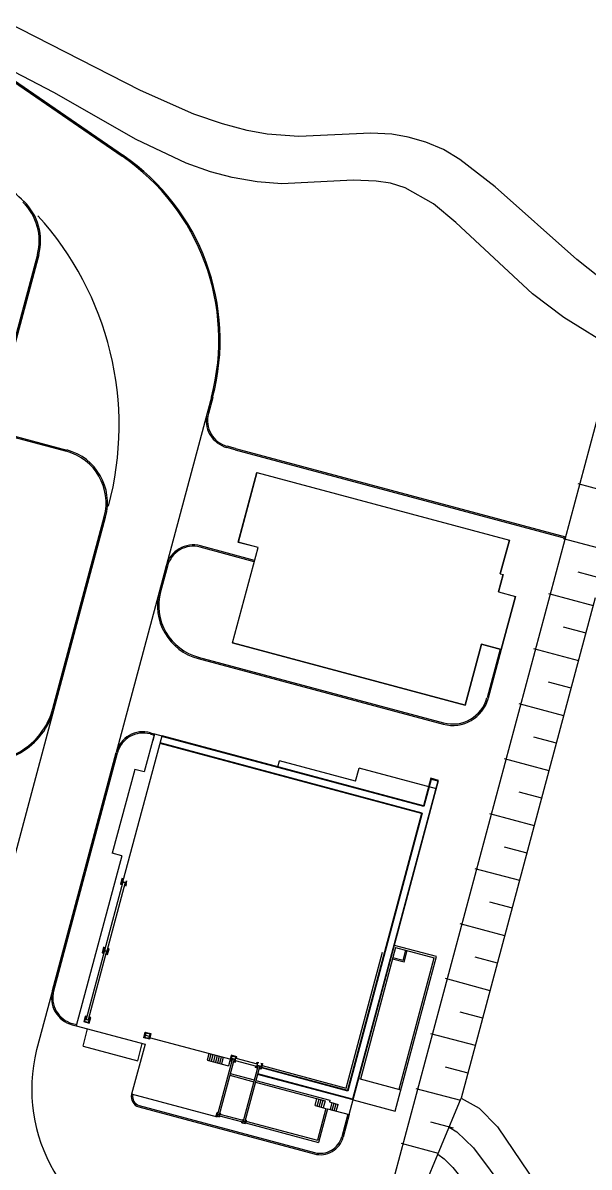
# Model space of a CAD drawing. Header units: millimetres. Extents: x 0 to 42050, y 0 to 29700.
# Drawn here: x 37550 to 38077, y 26327 to 27392 of the extents above; entities that cross this region are included whole.
import ezdxf

# ---------------------------------------------------------------- set-up
doc = ezdxf.new("R2010")
doc.units = ezdxf.units.MM
doc.header["$LTSCALE"] = 50
doc.layers.add('CHAVE', color=8, linetype='Continuous', transparency=0.4)

# ---------------------------------------------------------------- blocks, each defined once
blk = doc.blocks.new('A$C348914f2')
at = {"layer": 'CHAVE'}
for p, q in [((-4034.1, -1843.3), (-3906.4, -1931)), ((-4034.8, -1844.3), (-3907.5, -1931.8)), ((-3986.5, -2023.4), (-4014.1, -2126.4)), ((-3985.3, -2023.7), (-4012.9, -2126.7)), ((-4396.3, -2088.3), (-3959, -2205.5)), ((-4396.6, -2089.5), (-3959.3, -2206.7)), ((-3448, -2111.9), (-3679.2, -2975)), ((-3824.4, -2156.2), (-3828.4, -2171.2)), ((-3823.2, -2156.5), (-3827.2, -2171.6)), ((-3828.4, -2171.2), (-3913.1, -2487.1)), ((-3802.2, -2205.3), (-3810, -2203.2)), ((-3801.9, -2204.1), (-3809.7, -2202)), ((-3802.2, -2205.3), (-3495, -2287.6)), ((-3801.9, -2204.1), (-3494.7, -2286.4)), ((-3782.1, -2226.5), (-3799.5, -2291.5)), ((-3782.1, -2226.5), (-3546.9, -2289.6)), ((-3483.1, -2236.6), (-3441.5, -2247.8)), ((-3972, -2446.3), (-3924.2, -2267.6)), ((-3970.8, -2446.6), (-3923, -2267.9)), ((-3781, -2296.2), (-3799.5, -2291.5)), ((-3555.3, -2320.7), (-3546.9, -2289.6)), ((-3496.8, -2287.8), (-3441.1, -2302.8)), ((-3784.6, -2309.5), (-3834.8, -2296)), ((-3784.2, -2308.3), (-3834.5, -2294.8)), ((-3804.8, -2385), (-3781, -2296.2)), ((-3866.5, -2313.2), (-3872.9, -2337.2)), ((-3865.3, -2313.6), (-3871.7, -2337.6)), ((-3557.1, -2337.6), (-3552.8, -2321.4)), ((-3555.3, -2320.7), (-3552.8, -2321.4)), ((-3483.1, -2319), (-3440.7, -2330.3)), ((-3467, -2343.1), (-3591.9, -2809.1)), ((-3557.1, -2337.6), (-3541.1, -2341.9)), ((-3554.4, -2391.3), (-3541.1, -2341.9)), ((-3510.5, -2339.1), (-3468.9, -2350.2)), ((-3496.9, -2370.2), (-3475.8, -2375.8)), ((-3804.8, -2385), (-3588.1, -2443.1)), ((-3588.1, -2443.1), (-3572.8, -2386.3)), ((-3572.8, -2386.3), (-3554.4, -2391.3)), ((-3555.6, -2391), (-3567.7, -2436.2)), ((-3554.4, -2391.3), (-3566.5, -2436.5)), ((-3524.3, -2390.3), (-3482.6, -2401.4)), ((-3524.3, -2390.3), (-3482.6, -2401.4)), ((-3836.9, -2399.6), (-3608.6, -2460.8)), ((-3836.6, -2398.5), (-3608.3, -2459.6)), ((-3510.6, -2421.4), (-3489.5, -2427.1)), ((-4065.7, -2800.6), (-3970.8, -2446.6)), ((-3538, -2441.5), (-3496.4, -2452.7)), ((-3906.8, -2607.6), (-3870.3, -2471.6)), ((-3877.3, -2469.8), (-3886.9, -2505.4)), ((-3881.5, -2470), (-3877.7, -2471)), ((-3881.1, -2468.8), (-3877.3, -2469.8)), ((-3877.3, -2469.8), (-3879.1, -2476.4)), ((-3877.3, -2469.8), (-3762.5, -2500.5)), ((-3626.4, -2537.6), (-3870.5, -2472.2)), ((-3626.8, -2536.9), (-3870.3, -2471.6)), ((-3524.3, -2472.6), (-3503.2, -2478.3)), ((-3628.8, -2544.1), (-3872.3, -2478.8)), ((-3628, -2543.7), (-3872.1, -2478.3)), ((-3972.5, -2708.9), (-3913.1, -2487.2)), ((-3971.3, -2709.2), (-3911.9, -2487.5)), ((-3551.7, -2492.7), (-3510.1, -2503.9)), ((-3895.7, -2503), (-3916.7, -2581)), ((-3886.9, -2505.4), (-3895.7, -2503)), ((-3762.5, -2500.5), (-3761, -2494.9)), ((-3690.2, -2513.9), (-3761, -2494.9)), ((-3690.2, -2513.9), (-3686.9, -2501.8)), ((-3614.9, -2521.1), (-3686.9, -2501.8)), ((-3696.2, -2824.6), (-3612.8, -2513.3)), ((-3613.6, -2514), (-3693, -2810.2)), ((-3620, -2511.3), (-3626.8, -2536.9)), ((-3619.6, -2512.4), (-3626.4, -2537.6)), ((-3612.8, -2513.3), (-3620, -2511.3)), ((-3613.6, -2514), (-3619.6, -2512.4)), ((-3538.1, -2523.8), (-3517, -2529.5)), ((-3628.8, -2544.1), (-3697.8, -2801.8)), ((-3628, -2543.7), (-3697.4, -2802.6)), ((-3565.4, -2544), (-3523.8, -2555.1)), ((-3551.8, -2575.1), (-3530.7, -2580.7)), ((-3907.8, -2583.4), (-3950.3, -2741.9)), ((-3907.8, -2583.4), (-3916.7, -2581)), ((-3579.2, -2595.2), (-3537.5, -2606.3)), ((-3906.8, -2607.8), (-3923.9, -2671.7)), ((-3904.8, -2608.3), (-3921.9, -2672.2)), ((-3909.1, -2609.9), (-3908.6, -2609.6)), ((-3907.7, -2604.7), (-3907.4, -2605.2)), ((-3907.6, -2607.4), (-3904, -2608.4)), ((-3907.6, -2607.6), (-3904, -2608.5)), ((-3903.9, -2611.3), (-3904.2, -2610.8)), ((-3565.5, -2626.3), (-3544.4, -2631.9)), ((-3592.9, -2646.4), (-3551.3, -2657.6)), ((-3924, -2671.8), (-3941.1, -2735.7)), ((-3922, -2672.4), (-3939.1, -2736.2)), ((-3926.3, -2673.9), (-3925.7, -2673.6)), ((-3924.6, -2669.2), (-3924.9, -2668.7)), ((-3924.8, -2671.6), (-3921.2, -2672.6)), ((-3924.7, -2671.4), (-3921.1, -2672.4)), ((-3921.1, -2675.3), (-3921.3, -2674.8)), ((-3920.2, -2670.4), (-3919.7, -2670.1)), ((-3699, -2799.8), (-3665.1, -2673.3)), ((-3652.8, -2668.9), (-3685.6, -2791.4)), ((-3614.7, -2677.4), (-3653.9, -2666.9)), ((-3652.8, -2668.9), (-3616.8, -2678.6)), ((-3645.7, -2681.1), (-3643.2, -2671.5)), ((-3644.9, -2682.6), (-3642, -2671.8)), ((-3644.9, -2682.6), (-3655.7, -2679.7)), ((-3645.7, -2681.1), (-3655.3, -2678.5)), ((-3653.3, -2821.5), (-3614.7, -2677.4)), ((-3649.6, -2801), (-3616.8, -2678.6)), ((-3579.2, -2677.5), (-3558.1, -2683.2)), ((-3606.6, -2697.6), (-3565, -2708.8)), ((-3972.5, -2708.9), (-3987.3, -2764.1)), ((-3943.4, -2737.9), (-3942.9, -2737.6)), ((-3941.7, -2733.2), (-3942, -2732.7)), ((-3941.9, -2735.5), (-3938.3, -2736.4)), ((-3941.9, -2735.6), (-3938.3, -2736.6)), ((-3938.2, -2739.3), (-3938.5, -2738.8)), ((-3937.3, -2734.4), (-3936.8, -2734.1)), ((-3593, -2728.7), (-3571.9, -2734.4)), ((-3954, -2740.9), (-3950.3, -2741.9)), ((-3953.7, -2739.7), (-3949.9, -2740.7)), ((-3950.3, -2741.9), (-3886.2, -2759)), ((-3943.9, -2760.7), (-3939.7, -2744.7)), ((-3887.4, -2752.9), (-3886, -2747.7)), ((-3886.9, -2752.7), (-3885.7, -2748.3)), ((-3885.7, -2748.9), (-3886.5, -2752.1)), ((-3885.5, -2749), (-3886.3, -2752.2)), ((-3885.7, -2748.3), (-3886, -2747.7)), ((-3886, -2747.7), (-3880.8, -2749.1)), ((-3885.7, -2748.3), (-3881.3, -2749.4)), ((-3885.7, -2748.9), (-3885.5, -2749)), ((-3881.9, -2749.9), (-3882.7, -2753.1)), ((-3881.3, -2749.4), (-3882.5, -2753.8)), ((-3880.8, -2749.1), (-3882.2, -2754.3)), ((-3881.9, -2749.9), (-3881.7, -2750)), ((-3620.3, -2748.9), (-3578.7, -2760)), ((-3886.2, -2759), (-3898.7, -2805.4)), ((-3893.1, -2774.4), (-3888.8, -2758.4)), ((-3886.9, -2752.7), (-3887.4, -2752.9)), ((-3882.2, -2754.3), (-3887.4, -2752.9)), ((-3882.5, -2753.8), (-3886.9, -2752.7)), ((-3886.5, -2752.1), (-3886.3, -2752.2)), ((-3885.9, -2750.5), (-3882.3, -2751.4)), ((-3885.9, -2750.6), (-3882.3, -2751.6)), ((-3882.7, -2753.1), (-3882.5, -2753.2)), ((-3881.7, -2750), (-3882.5, -2753.2)), ((-3882.2, -2754.3), (-3882.5, -2753.8)), ((-3882.4, -2752.6), (-3806.3, -2773)), ((-3943.9, -2760.7), (-3893.1, -2774.4)), ((-3826.8, -2767.9), (-3828.3, -2773.7)), ((-3824.9, -2768.4), (-3826.4, -2774.2)), ((-3823, -2768.9), (-3824.5, -2774.7)), ((-3821.1, -2769.4), (-3822.6, -2775.2)), ((-3819.2, -2769.9), (-3820.7, -2775.7)), ((-3817.2, -2770.5), (-3818.8, -2776.3)), ((-3815.3, -2771), (-3816.9, -2776.8)), ((-3806.8, -2774.1), (-3805.7, -2769.7)), ((-3806.5, -2773.6), (-3805.6, -2770.4)), ((-3805.6, -2770.4), (-3806.5, -2773.6)), ((-3806.3, -2773.6), (-3805.4, -2770.4)), ((-3805.4, -2770.4), (-3806.3, -2773.6)), ((-3805.7, -2769.7), (-3801.3, -2770.9)), ((-3805.6, -2770.4), (-3805.4, -2770.4)), ((-3805.6, -2770.4), (-3805.4, -2770.4)), ((-3801.3, -2770.9), (-3801.6, -2772.1)), ((-3800.8, -2770.6), (-3801.3, -2770.9)), ((-3828.3, -2773.7), (-3808.6, -2779)), ((-3804.9, -2772.4), (-3818.8, -2824.3)), ((-3803.3, -2772.8), (-3817.2, -2824.7)), ((-3813.4, -2771.5), (-3815, -2777.3)), ((-3807.3, -2774.4), (-3808.6, -2779)), ((-3806.8, -2774.1), (-3807.3, -2774.4)), ((-3805.4, -2774.5), (-3806.8, -2774.1)), ((-3806.5, -2773.6), (-3806.3, -2773.6)), ((-3806.5, -2773.6), (-3806.3, -2773.6)), ((-3805.9, -2772.1), (-3802.3, -2773.1)), ((-3805.9, -2772.1), (-3802.3, -2773.1)), ((-3805.8, -2771.9), (-3802.2, -2772.9)), ((-3805.8, -2771.9), (-3802.2, -2772.9)), ((-3802.7, -2774.6), (-3801.8, -2771.4)), ((-3801.8, -2771.4), (-3802.7, -2774.6)), ((-3802.7, -2774.6), (-3802.5, -2774.6)), ((-3802.7, -2774.6), (-3802.5, -2774.6)), ((-3802.5, -2774.6), (-3801.6, -2771.4)), ((-3801.6, -2771.4), (-3802.5, -2774.6)), ((-3802.1, -2775.8), (-3802.4, -2775.3)), ((-3802.3, -2774), (-3782.3, -2779.4)), ((-3801.8, -2771.4), (-3801.6, -2771.4)), ((-3801.8, -2771.4), (-3801.6, -2771.4)), ((-3801.8, -2772), (-3781.8, -2777.4)), ((-3780.9, -2778.8), (-3794.8, -2830.7)), ((-3779.3, -2779.2), (-3793.2, -2831.1)), ((-3782.8, -2780.5), (-3783.3, -2780.8)), ((-3781.6, -2776.8), (-3782.5, -2780)), ((-3782.5, -2780), (-3782.3, -2780)), ((-3781.4, -2776.8), (-3782.3, -2780)), ((-3781.7, -2776.1), (-3781.9, -2775.6)), ((-3781.9, -2778.5), (-3778.3, -2779.5)), ((-3781.8, -2778.4), (-3778.2, -2779.3)), ((-3781.6, -2776.8), (-3781.4, -2776.8)), ((-3777.8, -2777.8), (-3778.7, -2781)), ((-3778.7, -2781), (-3778.5, -2781.1)), ((-3777.6, -2777.9), (-3778.5, -2781.1)), ((-3778.1, -2782.2), (-3778.4, -2781.7)), ((-3777.8, -2777.8), (-3777.6, -2777.9)), ((-3697.4, -2802.6), (-3777.8, -2781)), ((-3777.7, -2780.4), (-3697.8, -2801.8)), ((-3776.7, -2777), (-3777.2, -2777.3)), ((-3777.2, -2778.8), (-3699, -2799.8)), ((-3606.7, -2780), (-3585.6, -2785.6)), ((-3807.3, -2787.9), (-3784.9, -2793.9)), ((-3806.9, -2786.3), (-3784.5, -2792.3)), ((-3692.5, -2810.9), (-3781.4, -2787.1)), ((-3693, -2810.2), (-3781.2, -2786.5)), ((-3687.2, -2790.9), (-3648, -2801.4)), ((-3783.3, -2794.3), (-3718.5, -2811.7)), ((-3782.9, -2792.7), (-3714.1, -2811.2)), ((-3634.1, -2800.1), (-3592.4, -2811.2)), ((-3818.6, -2826.8), (-3898.7, -2805.4)), ((-3727.8, -2816.1), (-3726.1, -2809.7)), ((-3725.9, -2816.6), (-3724.2, -2810.2)), ((-3724, -2817.1), (-3722.3, -2810.7)), ((-3722.1, -2817.6), (-3720.4, -2811.2)), ((-3718.5, -2811.7), (-3720.2, -2818.1)), ((-3714.1, -2811.2), (-3714.5, -2812.8)), ((-3714.1, -2811.2), (-3714.5, -2812.8)), ((-3714.5, -2812.8), (-3706.4, -2815)), ((-3712.1, -2813.4), (-3713.8, -2819.8)), ((-3692.5, -2810.9), (-3653.3, -2821.5)), ((-3656.3, -2964.3), (-3591.9, -2809.1)), ((-3892, -2817.3), (-3728.7, -2861.1)), ((-3891.7, -2816.1), (-3728.4, -2859.9)), ((-3820, -2825.7), (-3819.1, -2822.5)), ((-3819, -2822.8), (-3819.7, -2825.5)), ((-3818.9, -2823.2), (-3819.4, -2825.2)), ((-3818.8, -2823.3), (-3819.3, -2825.2)), ((-3819, -2822.8), (-3819.1, -2822.5)), ((-3819.1, -2822.5), (-3818.4, -2822.7)), ((-3819.1, -2824.2), (-3816.9, -2824.8)), ((-3819.1, -2824.3), (-3816.9, -2824.9)), ((-3819, -2822.8), (-3818.4, -2823)), ((-3818.9, -2823.2), (-3818.8, -2823.3)), ((-3816.7, -2823.8), (-3817.2, -2825.8)), ((-3816.5, -2823.9), (-3817, -2825.8)), ((-3816.8, -2823.2), (-3816, -2823.4)), ((-3816.8, -2823.4), (-3816.3, -2823.5)), ((-3816.7, -2823.8), (-3816.5, -2823.9)), ((-3816.6, -2824), (-3795, -2829.8)), ((-3816.3, -2823.5), (-3816.5, -2824.1)), ((-3816, -2823.4), (-3816.3, -2823.5)), ((-3816, -2823.4), (-3816.2, -2824.1)), ((-3727.8, -2816.1), (-3717.8, -2818.8)), ((-3717.8, -2818.8), (-3725.7, -2848.4)), ((-3716.2, -2819.2), (-3724.6, -2850.4)), ((-3716.2, -2819.2), (-3696.2, -2824.6)), ((-3711.9, -2820.3), (-3710.2, -2813.9)), ((-3710, -2820.9), (-3708.3, -2814.5)), ((-3708.1, -2821.4), (-3706.4, -2815)), ((-3697.4, -2824.2), (-3703, -2845.2)), ((-3819.7, -2825.5), (-3820, -2825.7)), ((-3820, -2825.7), (-3816.8, -2826.5)), ((-3819.7, -2825.5), (-3817, -2826.2)), ((-3819.4, -2825.2), (-3819.3, -2825.2)), ((-3817.2, -2825.8), (-3817, -2825.8)), ((-3817, -2825.6), (-3795.4, -2831.4)), ((-3816.9, -2825.7), (-3817, -2826.2)), ((-3816.8, -2826.5), (-3817, -2826.2)), ((-3816.6, -2825.7), (-3816.8, -2826.5)), ((-3796, -2832.1), (-3795.8, -2831.3)), ((-3795.7, -2831.9), (-3796, -2832.1)), ((-3796, -2832.1), (-3792.8, -2832.9)), ((-3795.5, -2831.4), (-3795.7, -2831.9)), ((-3795.7, -2831.9), (-3793, -2832.6)), ((-3794.9, -2829.7), (-3795.4, -2831.6)), ((-3795.4, -2831.6), (-3795.3, -2831.6)), ((-3795.3, -2829.7), (-3795.1, -2829)), ((-3794.8, -2829.7), (-3795.3, -2831.6)), ((-3794.9, -2829.3), (-3795.1, -2829)), ((-3795.1, -2829), (-3794.4, -2829.2)), ((-3794.9, -2829.3), (-3795.1, -2829.8)), ((-3795.1, -2830.7), (-3792.9, -2831.3)), ((-3795, -2830.6), (-3792.9, -2831.2)), ((-3794.9, -2829.3), (-3794.4, -2829.4)), ((-3794.9, -2829.7), (-3794.8, -2829.7)), ((-3792.6, -2830.3), (-3793.2, -2832.2)), ((-3793.2, -2832.2), (-3793, -2832.2)), ((-3792.3, -2830), (-3793, -2832.6)), ((-3792.5, -2830.3), (-3793, -2832.2)), ((-3792.8, -2832.9), (-3793, -2832.6)), ((-3792.8, -2829.6), (-3792, -2829.8)), ((-3792.8, -2829.8), (-3792.3, -2830)), ((-3792, -2829.8), (-3792.8, -2832.9)), ((-3792.6, -2830.3), (-3792.5, -2830.3)), ((-3792.6, -2832.2), (-3724.6, -2850.4)), ((-3792, -2829.8), (-3792.3, -2830)), ((-3792.2, -2830.6), (-3725.7, -2848.4)), ((-3696.2, -2824.6), (-3701.8, -2845.5)), ((-3620.4, -2831.2), (-3599.3, -2836.8)), ((-3647.8, -2851.3), (-3613.2, -2860.6))]:
    blk.add_line(p, q, dxfattribs=at)
at = {"layer": 'CHAVE', "flags": 128}
for points in [[(-3462.8, -2044.7), (-3484.1, -2028.1), (-3560, -1960.2), (-3592.9, -1935), (-3608.3, -1925.6), (-3624.6, -1918.8), (-3641.1, -1913.9), (-3656.3, -1911.4), (-3675.8, -1910.4), (-3742.9, -1913.3), (-3772.4, -1911.2), (-3791.2, -1907.8), (-3814, -1901.7), (-3840.7, -1892.6), (-3890.4, -1870.7), (-4016.2, -1806.2)], [(-3448, -2111.9), (-3496, -2082), (-3525.4, -2060), (-3596.8, -1993.5), (-3617.7, -1976.2), (-3644, -1961.4), (-3657.5, -1957), (-3671.1, -1955), (-3692.4, -1954.2), (-3758.9, -1957.4), (-3781.7, -1955.6), (-3805.1, -1951.6), (-3825.2, -1946.3), (-3847.8, -1938.3), (-3894.6, -1916.3), (-3971.1, -1872.6), (-4059.2, -1826.7), (-4074.3, -1817.4)], [(-3781, -2296.2), (-3799.5, -2291.3), (-3782.1, -2226.5), (-3546.9, -2289.6), (-3555.3, -2320.7), (-3552.8, -2321.4), (-3557.1, -2337.6), (-3541.1, -2341.9), (-3554.4, -2391.3), (-3572.8, -2386.3), (-3588.1, -2443.1), (-3804.8, -2385), (-3781, -2296.2)], [(-3906.1, -2605.1), (-3907.7, -2604.7), (-3909.1, -2609.9), (-3907.5, -2610.3)], [(-3906.2, -2605.5), (-3907.4, -2605.2), (-3908.6, -2609.6), (-3907.4, -2609.9)], [(-3905.5, -2610.8), (-3903.9, -2611.3), (-3903.6, -2610.1)], [(-3905.4, -2610.4), (-3904.2, -2610.8), (-3904, -2610)], [(-3923.3, -2669.1), (-3924.9, -2668.7), (-3926.3, -2673.9), (-3924.7, -2674.3)], [(-3923.4, -2669.5), (-3924.6, -2669.2), (-3925.7, -2673.6), (-3924.5, -2673.9)], [(-3922.7, -2674.9), (-3921.1, -2675.3), (-3919.7, -2670.1), (-3921.3, -2669.7)], [(-3922.5, -2674.5), (-3921.3, -2674.8), (-3920.2, -2670.4), (-3921.4, -2670.1)], [(-3940.4, -2733.2), (-3942, -2732.7), (-3943.4, -2737.9), (-3938.2, -2739.3), (-3936.8, -2734.1), (-3938.4, -2733.7)], [(-3940.5, -2733.6), (-3941.7, -2733.2), (-3942.9, -2737.6), (-3938.5, -2738.8), (-3937.3, -2734.4), (-3938.5, -2734.1)], [(-3801.2, -2772.2), (-3800.8, -2770.6), (-3806, -2769.2), (-3807.3, -2774.4), (-3805.5, -2774.9)], [(-3803.9, -2775.3), (-3802.1, -2775.8), (-3801.7, -2774.2)], [(-3802.1, -2774.1), (-3802.4, -2775.3), (-3803.8, -2774.9)], [(-3781.5, -2781.3), (-3783.3, -2780.8), (-3782.9, -2779.2)], [(-3782.5, -2779.3), (-3782.8, -2780.5), (-3781.4, -2780.9)], [(-3782.4, -2777.2), (-3781.9, -2775.6), (-3780.3, -2776.1)], [(-3780.5, -2776.5), (-3781.7, -2776.1), (-3782, -2777.3)], [(-3776.7, -2777), (-3778.1, -2782.2), (-3779.9, -2781.7)], [(-3779.8, -2781.3), (-3778.4, -2781.7), (-3777.2, -2777.3)], [(-3777.2, -2777.3), (-3778.4, -2777)], [(-3778.3, -2776.6), (-3776.7, -2777)], [(-3591.9, -2809.1), (-3574.9, -2818.7), (-3557.9, -2836), (-3521.7, -2889.6)], [(-3603.1, -2836.1), (-3595.8, -2840.5), (-3580.2, -2855.6), (-3534.7, -2916.7), (-3517.9, -2935)], [(-3613.6, -2861.3), (-3607.7, -2865.9), (-3599.6, -2873.9), (-3551.8, -2933.8), (-3526.8, -2961.2)]]:
    blk.add_lwpolyline(points, dxfattribs=at)
for points in [[(-3907.2, -2605.9), (-3907.4, -2605.8), (-3908.2, -2609), (-3908, -2609.1)], [(-3903.6, -2606.9), (-3903.4, -2606.9), (-3904.2, -2610.1), (-3904.4, -2610.1)], [(-3924.3, -2669.9), (-3924.5, -2669.9), (-3925.4, -2673.1), (-3925.2, -2673.1)], [(-3920.7, -2670.9), (-3920.5, -2670.9), (-3921.4, -2674.1), (-3921.6, -2674.1)], [(-3941.5, -2733.9), (-3941.7, -2733.9), (-3942.5, -2737.1), (-3942.3, -2737.1)], [(-3937.9, -2734.9), (-3937.7, -2735), (-3938.5, -2738.2), (-3938.7, -2738.1)]]:
    blk.add_lwpolyline(points, close=True, dxfattribs=at)
at = {"layer": 'CHAVE'}
for centre, radius, start, end in [((-4025.3, -2103), 207.8, 345.1504, 55.4643), ((-4025.3, -2103), 209, 345.1504, 55.4643), ((-4200.4, -2182.7), 290, 46.0686, 55.7984), ((-4034.5, -2010.5), 49.7, 344.9999, 46.0686), ((-4034.5, -2010.5), 51, 344.9999, 46.0686), ((-4200.4, -2182.7), 290, 344.9999, 42.3628), ((-3803.2, -2178), 26.1, 164.9998, 254.9999), ((-3803.2, -2178), 24.9, 164.9998, 254.9999), ((-3972.2, -2254.7), 51, 344.9999, 74.9999), ((-3972.2, -2254.7), 49.7, 344.9999, 74.9999), ((-3841.3, -2320), 26.1, 74.9999, 164.9999), ((-3841.3, -2320), 24.9, 74.9999, 164.9999), ((-3823.7, -2350.4), 51, 164.9999, 255), ((-3823.7, -2350.4), 49.7, 164.9999, 255), ((-3599.7, -2427.6), 34.4, 255, 344.9999), ((-3599.7, -2427.6), 33.1, 255, 344.9999), ((-4036.1, -2429.1), 67.5, 254.9999, 344.9999), ((-4036.1, -2429.1), 66.3, 254.9999, 344.9999), ((-3887.9, -2494), 26.1, 74.9999, 164.9999), ((-3887.9, -2494), 24.9, 74.9999, 164.9999), ((-3947.3, -2715.7), 26.1, 164.9999, 254.9999), ((-3947.3, -2715.7), 24.9, 164.9999, 254.9999), ((-3840, -2800.8), 151.8, 165.9882, 254.4871), ((-3889.5, -2808.1), 9.53, 164.9999, 254.9999), ((-3889.5, -2808.1), 8.29, 164.9999, 254.9999), ((-3723, -2839.9), 22, 254.9999, 344.9999), ((-3723, -2839.9), 20.7, 254.9999, 344.9999)]:
    blk.add_arc(centre, radius, start, end, dxfattribs=at)

msp = doc.modelspace()

# ---------------------------------------------------------------- block references
msp.add_blockref('A$C348914f2', (41550, 29200))

doc.saveas('drawing.dxf')
